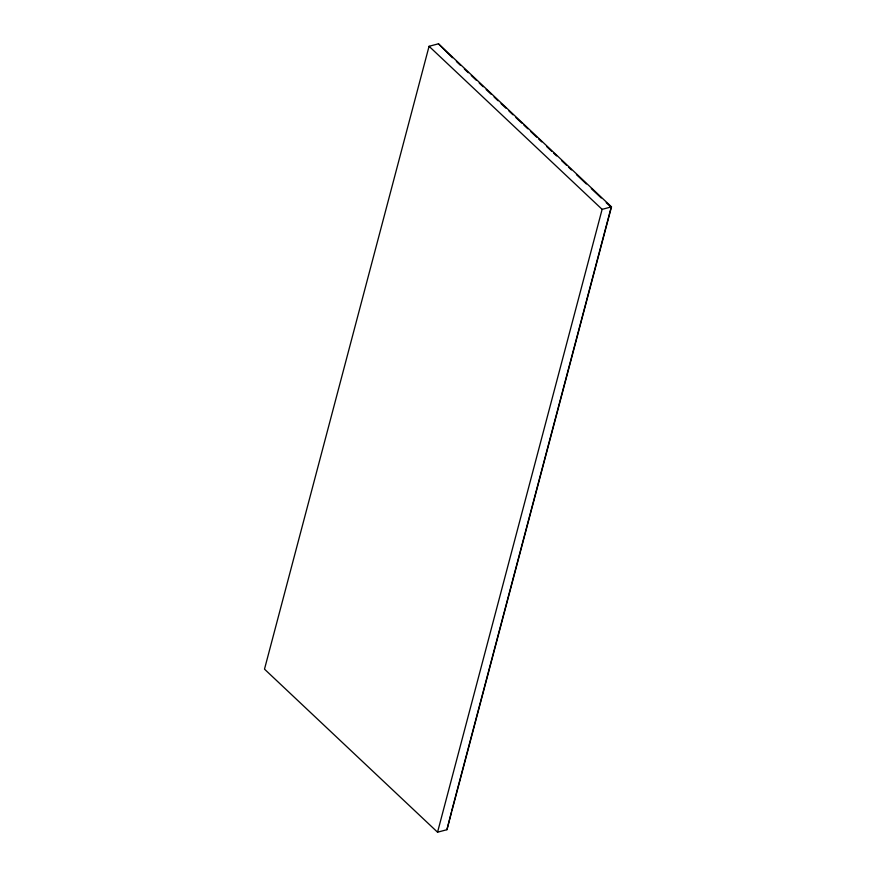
<?xml version="1.0" encoding="UTF-8"?>
<svg xmlns="http://www.w3.org/2000/svg" width="876" height="876" viewBox="0 0 876 876"><rect width="100%" height="100%" fill="white"/><g stroke="black" fill="none" stroke-linecap="round" stroke-linejoin="round"><path stroke-width="1.31" d="M446.935 829.703L611.503 206.856L438.449 43.8L429.065 46.297L264.497 669.144L437.551 832.2L446.935 829.703L451.414 812.019M437.551 832.2L602.119 209.353L611.503 206.856L611.163 207.316L606.203 202.652M451.731 810.76L610.813 208.641M456.396 61.495L460.371 65.24M464.335 68.974L468.299 72.719M471.277 75.522L476.237 80.198M479.216 83.001L483.191 86.735M486.158 89.538L491.118 94.214M494.097 97.017L498.072 100.762M501.039 103.565L506 108.241M508.978 111.044L512.953 114.778M515.92 117.581L521.877 123.188M523.859 125.06L527.834 128.805M530.801 131.608L536.758 137.214M538.74 139.087L541.718 141.89M546.679 146.566L551.639 151.23M553.621 153.103L556.599 155.906M561.56 160.582L566.52 165.257M568.502 167.13L571.481 169.933M576.441 174.609L586.362 183.949M591.322 188.625L601.243 197.976M429.065 46.297L602.119 209.353M438.449 43.8L452.432 57.761"/></g></svg>
